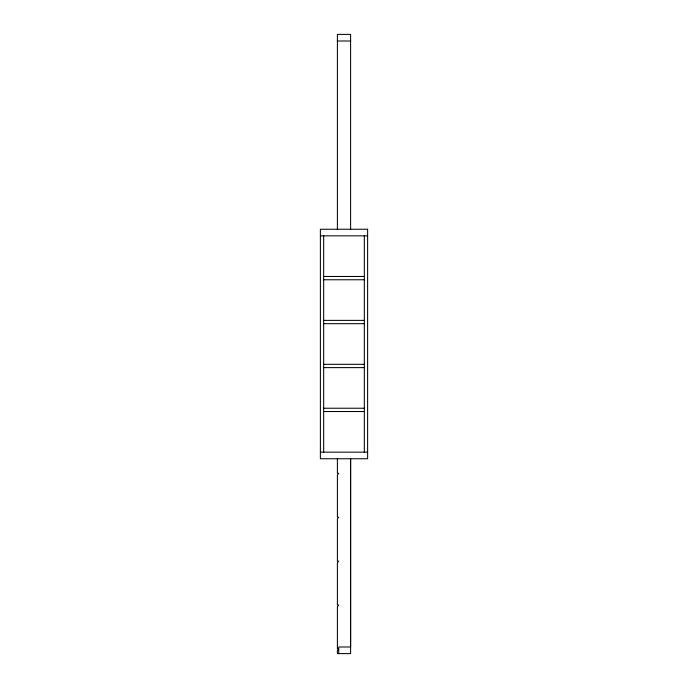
<?xml version="1.0" encoding="UTF-8"?>
<svg xmlns="http://www.w3.org/2000/svg" width="688" height="688" viewBox="0 0 688 688"><rect width="100%" height="100%" fill="white"/><g stroke="black" fill="none" stroke-linecap="round" stroke-linejoin="round"><path stroke-width="1.03" d="M337.395 41.005L350.605 41.005M320.384 235.846L367.616 235.846M323.687 276.464L364.313 276.464M323.687 279.767L364.313 279.767M323.687 320.384L364.313 320.384M323.687 323.687L364.313 323.687M323.687 364.313L364.313 364.313M323.687 367.616L364.313 367.616M323.687 408.233L364.313 408.233M323.687 411.536L364.313 411.536M320.384 452.154L367.616 452.154M364.313 235.846L364.313 452.154M350.605 229.242L350.605 34.4L337.395 34.4L337.395 229.242M338.72 653.6L338.72 646.995L350.605 646.995L350.605 458.758L350.605 653.6L337.395 653.6L337.395 650.624L338.72 648.973L337.395 648.973L337.395 606.704L338.72 605.053L337.395 605.053L337.395 562.784L338.72 561.133L337.395 561.133L337.395 518.864L338.72 517.213L337.395 517.213L337.395 474.944L338.72 473.292L337.395 473.292L337.395 458.758M323.687 235.846L323.687 452.154M367.616 229.242L320.384 229.242L320.384 458.758L367.616 458.758L367.616 229.242"/></g></svg>
